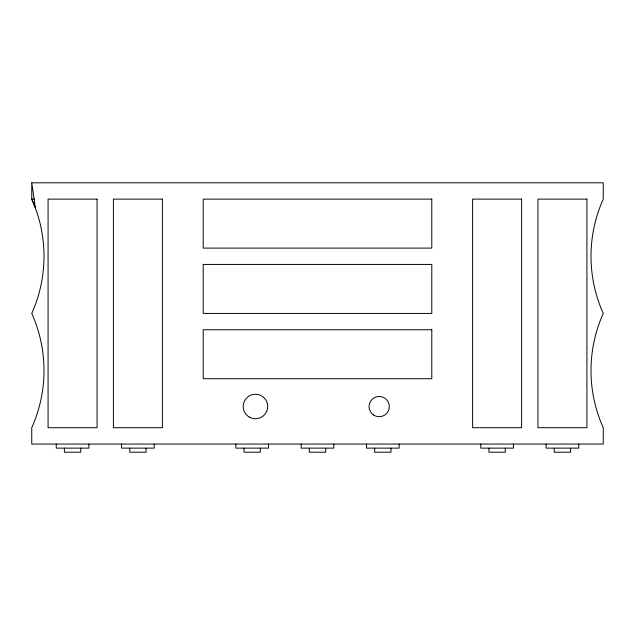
<?xml version="1.0" encoding="UTF-8"?>
<svg xmlns="http://www.w3.org/2000/svg" width="635" height="635" viewBox="0 0 635 635"><rect width="100%" height="100%" fill="white"/><g stroke="black" fill="none" stroke-linecap="round" stroke-linejoin="round"><path stroke-width="0.95" d="M31.75 182.793L603.25 182.793L603.25 199.12A139.47 139.47 0 0 0 603.25 313.42A139.47 139.47 0 0 0 603.25 427.72L603.25 444.048L31.75 444.048L31.75 427.72A139.47 139.47 0 0 0 31.75 313.42A139.47 139.47 0 0 0 31.75 199.12L31.75 182.793L35.457 208.201L31.75 199.12L34.727 199.12M578.755 444.048L578.755 448.127L546.1 448.127L546.1 444.048M570.595 448.127L570.595 452.207L554.268 452.207L554.268 448.127M513.445 444.048L513.445 448.127L480.782 448.127L480.782 444.048M505.277 448.127L505.277 452.207L488.95 452.207L488.95 448.127M399.145 444.048L399.145 448.127L366.482 448.127L366.482 444.048M390.977 448.127L390.977 452.207L374.65 452.207L374.65 448.127M333.827 444.048L333.827 448.127L301.173 448.127L301.173 444.048M325.668 448.127L325.668 452.207L309.332 452.207L309.332 448.127M268.518 444.048L268.518 448.127L235.855 448.127L235.855 444.048M260.35 448.127L260.35 452.207L244.023 452.207L244.023 448.127M154.218 444.048L154.218 448.127L121.555 448.127L121.555 444.048M146.05 448.127L146.05 452.207L129.723 452.207L129.723 448.127M88.9 444.048L88.9 448.127L56.245 448.127L56.245 444.048M80.732 448.127L80.732 452.207L64.405 452.207L64.405 448.127M97.068 199.12L48.077 199.12L48.077 427.72L97.068 427.72L97.068 199.12M162.377 199.12L113.395 199.12L113.395 427.72L162.377 427.72L162.377 199.12M431.8 199.12L203.2 199.12L203.2 248.102L431.8 248.102L431.8 199.12M521.605 199.12L472.623 199.12L472.623 427.72L521.605 427.72L521.605 199.12M586.923 199.12L537.932 199.12L537.932 427.72L586.923 427.72L586.923 199.12M431.8 264.43L203.2 264.43L203.2 313.42L431.8 313.42L431.8 264.43M431.8 329.748L203.2 329.748L203.2 378.73L431.8 378.73L431.8 329.748M373.436 414.909A10.12 10.12 0 0 0 389.271 407.392A10.12 10.12 0 0 0 374.84 397.439A10.12 10.12 0 0 0 373.436 414.909M249.325 417.1A12.248 12.248 0 0 0 267.7 406.487A12.248 12.248 0 0 0 249.325 395.883A12.248 12.248 0 0 0 249.325 417.1"/></g></svg>
